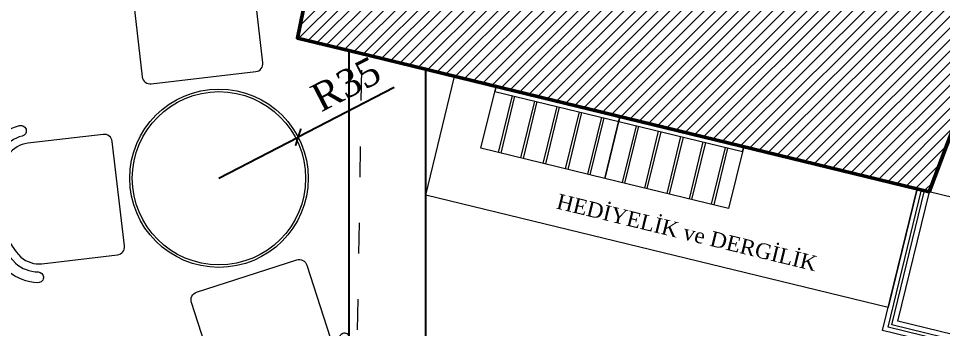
# Model space of a CAD drawing. Header units: millimetres. Extents: x 4980 to 19099, y 3891 to 5773.
# Drawn here: x 5916.6 to 6279.1, y 5312.4 to 5434.1 of the extents above; entities that cross this region are included whole.
import ezdxf

# ---------------------------------------------------------------- set-up
doc = ezdxf.new("R2010")
doc.units = ezdxf.units.MM
doc.linetypes.add('ACAD_ISO03W100', pattern=[30, 12, -18])
for name, color, linetype, lineweight in [('a 2', 132, 'Continuous', 20), ('a duvar', 84, 'Continuous', 50), ('no3_ahsap kesit on', 40, 'Continuous', 20), ('no3_ahşap gorunus on kalın', 34, 'Continuous', 20), ('no3_duvar tarama', 253, 'Continuous', 9), ('no3_kutu profil gorunus', 8, 'Continuous', 18), ('no3_ölçü tefriş', 252, 'Continuous', 0)]:
    doc.layers.add(name, color=color, linetype=linetype, lineweight=lineweight)
doc.layers.add('Kıtc-002 Çizgi', color=7, linetype='Continuous')
for name, color, linetype, lineweight, true_color in [('no3_mermer gorunus on_Stift_Nr__32', 7, 'Continuous', 20, 0xffc58a), ('no3_tefris ön ince_Stift_Nr__194', 7, 'Continuous', 20, 0x3e007e), ('no3_yazi tefris_Stift_Nr__152', 7, 'Continuous', 20, 0x0051a4), ('t_tefris ince_Stift_Nr__34', 7, 'Continuous', 20, 0x7e3e00)]:
    doc.layers.add(name, color=color, linetype=linetype, lineweight=lineweight, true_color=true_color)
doc.styles.add('ERSTELLTER_STIL_4', font='georgia.ttf')
doc.styles.add('ROMANSTW', font='georgia.ttf')
doc.dimstyles.new('M1', dxfattribs={"dimtxt": 11, "dimasz": 5, "dimexe": 2, "dimexo": 5, "dimgap": 3, "dimtad": 1, "dimdec": 1, "dimzin": 12, "dimdsep": 46, "dimtxsty": 'ROMANSTW', "dimblk": 'ARCHTICK', "dimcen": 0.09, "dimclrd": 251, "dimclre": 251, "dimclrt": 1, "dimadec": 0, "dimazin": 0, "dimtfac": 1, "dimtdec": 1, "dimtix": 1, "dimtmove": 0, "dimatfit": 3, "dimldrblk": 'ARCHTICK', "dimfxl": 1, "dimtolj": 1, "dimtzin": 0, "dimarcsym": 0})

# ---------------------------------------------------------------- blocks, each defined once
blk = doc.blocks.new('ty')
at = {"layer": 'no3_ahşap gorunus on kalın'}
for points in [[(-456762.45, -964927.69), (-456760.45, -964927.69), (-456760.45, -964977.69), (-456762.45, -964977.69)], [(-456762.45, -964977.69), (-456737.45, -964977.69), (-456737.45, -964927.69), (-456762.45, -964927.69), (-456762.45, -964977.69)], [(-456760.45, -964934.69), (-456737.45, -964934.69)], [(-456760.45, -964935.69), (-456737.45, -964935.69)], [(-456760.45, -964943.69), (-456737.45, -964943.69)], [(-456760.45, -964944.69), (-456737.45, -964944.69)], [(-456760.45, -964952.69), (-456737.45, -964952.69)], [(-456760.45, -964953.69), (-456737.45, -964953.69)], [(-456760.45, -964961.69), (-456737.45, -964961.69)], [(-456760.45, -964962.69), (-456737.45, -964962.69)], [(-456760.45, -964970.69), (-456737.45, -964970.69)], [(-456760.45, -964971.69), (-456737.45, -964971.69)]]:
    blk.add_lwpolyline(points, dxfattribs=at)
blk = doc.blocks.new('S2')
at = {"layer": 'no3_tefris ön ince_Stift_Nr__194', "linetype": 'Continuous', "flags": 128}
for points in [[(-366.36, 3123.35, 0.178701), (-357.54, 3126.97, 0.336852), (-353.17, 3171.56, 0.178701), (-361.12, 3176.83, -0.375565), (-362.74, 3179.09, -0.453948), (-360.15, 3180.95, -0.178701), (-349.76, 3174.06, -0.3419), (-354.67, 3123.85, -0.178701), (-366.2, 3119.12, -0.453948), (-368.39, 3121.44, -0.375565)], [(-363.24, 3173.97), (-392.93, 3176.87, 0.414214), (-396.4, 3174.02), (-400.42, 3132.94, 0.414214), (-397.57, 3129.47), (-367.88, 3126.56, 0.213422), (-359.69, 3129.31, 0.332144), (-355.73, 3169.69, 0.213422)]]:
    blk.add_lwpolyline(points, format="xyb", close=True, dxfattribs=at)
blk = doc.blocks.new('_ArchTick')
at = {"layer": 'Kıtc-002 Çizgi', "color": 0, "const_width": 0.15}
blk.add_lwpolyline([(-0.5, -0.5), (0.5, 0.5)], dxfattribs=at)
blk = doc.blocks.new('*D93')
at = {"layer": 'Defpoints', "color": 0, "transparency": 16777216}
for p in [(6026.34, 5387.49), (5995.27, 5371.38)]:
    blk.add_point(p, dxfattribs=at)
at = {"layer": 'no3_duvar tarama', "color": 251, "lineweight": -2, "transparency": 16777216}
for p in [(6064.06, 5407.04), (5995.27, 5371.38)]:
    blk.add_line(p, (6026.34, 5387.49), dxfattribs=at)
at = {"layer": 'no3_duvar tarama', "color": 251, "lineweight": -2, "transparency": 16777216, "xscale": 5, "yscale": 5, "zscale": 5, "rotation": 207.4049172565313}
blk.add_blockref('_ArchTick', (6026.34, 5387.49), dxfattribs=at)
at = {"layer": 'no3_duvar tarama', "color": 1, "transparency": 16777216, "insert": (6045.08, 5408.35), "char_height": 11, "attachment_point": 5, "rotation": 27.4049, "style": 'ROMANSTW'}
blk.add_mtext('\\A1;R35', dxfattribs=at)

msp = doc.modelspace()

# ---------------------------------------------------------------- hatches: boundary and pattern name
at = {"layer": 'no3_duvar tarama'}
h = msp.add_hatch(dxfattribs=at)
h.set_pattern_fill('ANSI31', color=256, style=0)
h.set_pattern_definition([(45, (85186.307, 24090.58), (-2.24506403, 2.24506403), [])])
h.paths.add_polyline_path([(6273.9, 5366.07), (6292.86, 5416.24), (6302.62, 5413.57), (6303.81, 5418.42), (6305.18, 5418.09), (6309.21, 5434.29), (6284.9, 5440.35), (6284.34, 5438.26), (6024.92, 5501.99), (6021.18, 5486.05), (6037.49, 5482.08), (6026.06, 5426.38), (6054.29, 5419.52), (6106.28, 5406.86)])
h.paths.add_polyline_path([(5710.4, 5561.68), (5726.72, 5557.71), (5730.69, 5574.27), (5646.04, 5594.77), (5641.7, 5578.4), (5656.87, 5574.71), (5644.19, 5519.32), (5697.13, 5506.43)])

# ---------------------------------------------------------------- linework, layer by layer
for p, q in [((6046.36, 5101.89, -0.53), (6046.36, 5421.44, -0.53)), ((6076.36, 5102.2, -0.53), (6076.36, 5414.14, -0.53))]:
    msp.add_line(p, q)
at = {"layer": 'a 2', "linetype": 'ACAD_ISO03W100', "elevation": -0.53}
msp.add_lwpolyline([(6046.36, 5101.89), (6051.39, 5420.22)], dxfattribs=at)
at = {"layer": 'a 2', "elevation": -0.53}
msp.add_lwpolyline([(6398.66, 5335.71), (6273.9, 5366.07)], dxfattribs=at)
at = {"layer": 'a duvar', "elevation": -0.53}
msp.add_lwpolyline([(6021.18, 5486.05), (6037.49, 5482.08), (6026.06, 5426.38), (6054.29, 5419.52), (6106.28, 5406.86), (6273.9, 5366.07), (6292.86, 5416.24), (6302.62, 5413.57), (6303.81, 5418.42), (6305.18, 5418.09), (6309.21, 5434.29), (6284.9, 5440.35), (6284.34, 5438.26), (6024.92, 5501.99)], dxfattribs=at)
at = {"layer": 'no3_ahsap kesit on', "elevation": -0.53}
for points in [[(6291.56, 5302.83), (6255.61, 5311.58), (6269.15, 5367.23)], [(6291.99, 5304.58), (6257.79, 5312.9), (6270.9, 5366.8)], [(6303.21, 5350.7), (6292.27, 5305.75), (6259.24, 5313.79), (6272.07, 5366.52)]]:
    msp.add_lwpolyline(points, dxfattribs=at)
at = {"layer": 'no3_mermer gorunus on_Stift_Nr__32', "linetype": 'Continuous'}
for radius in [35, 34]:
    msp.add_circle((5995.27, 5371.38), radius, dxfattribs=at)
at = {"layer": 'no3_ölçü tefriş', "elevation": -0.53}
msp.add_lwpolyline([(6288.86, 5308.64), (6261.65, 5315.26), (6274.01, 5366.04)], dxfattribs=at)
at = {"layer": 't_tefris ince_Stift_Nr__34', "linetype": 'Continuous', "elevation": -0.53, "flags": 128}
msp.add_lwpolyline([(6269.15, 5367.23), (6257.8, 5320.59), (6076.36, 5364.74), (6087.71, 5411.38)], close=True, dxfattribs=at)

# ---------------------------------------------------------------- block references
at = {"layer": 'no3_duvar tarama'}
for p, rotation in [((8986.02, 6470.24), 102.2685641655622), ((4896.41, 8362.13), 192.2685641655621)]:
    msp.add_blockref('S2', p, dxfattribs=dict(at, rotation=rotation))
at = {"layer": 'no3_duvar tarama', "xscale": -1, "rotation": 102.2685641655621}
msp.add_blockref('S2', (9172.27, 5613.76), dxfattribs=at)
at = {"layer": 'no3_kutu profil gorunus', "xscale": -1, "rotation": 76.3224590214487}
for p in [(-1039465, -210237.91, -0.53), (-1039416.42, -210249.73, -0.53)]:
    msp.add_blockref('ty', p, dxfattribs=at)

# ---------------------------------------------------------------- texts
at = {"layer": 'no3_yazi tefris_Stift_Nr__152', "linetype": 'Continuous', "insert": (6230.42, 5340.66, -0.53), "char_height": 8, "width": 120.9246, "attachment_point": 3, "rotation": 346.3225, "line_spacing_factor": 1.759884, "style": 'ERSTELLTER_STIL_4'}
msp.add_mtext('\\A1;{\\H0.75x;HEDİYELİK ve DERGİLİK\\H1.33333x; \\P}', dxfattribs=at)

# ---------------------------------------------------------------- dimensions: what is measured, and where the dimension line sits
at = {"layer": 'no3_duvar tarama'}
dim = msp.add_radius_dim(center=(5995.27, 5371.38), mpoint=(6026.34, 5387.49), dimstyle='M1', dxfattribs=at)
dim.commit()
dim.dimension.update_dxf_attribs({"geometry": '*D93', "text_midpoint": (6045.08, 5408.35)})

doc.saveas('drawing.dxf')
